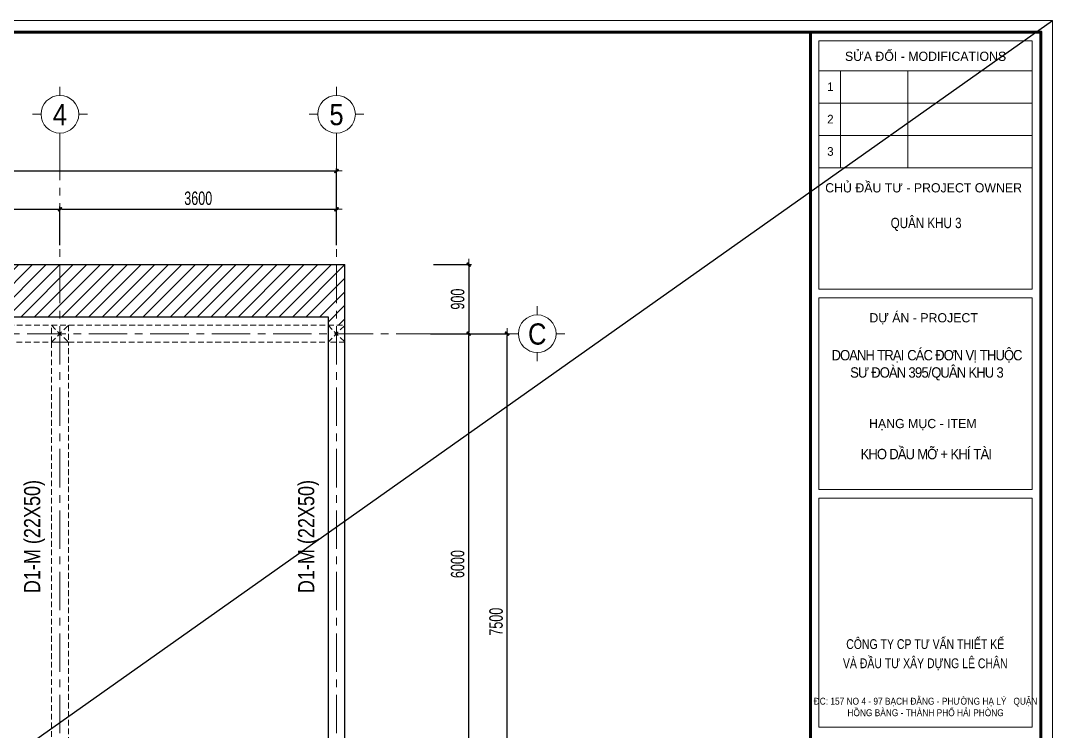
# Model space of a CAD drawing. Header units: millimetres. Extents: x -295047 to 263296, y -724756 to -308748.
# Drawn here: x -33632 to -20204, y -353859 to -344605 of the extents above; entities that cross this region are included whole.
import ezdxf
from ezdxf.enums import TextEntityAlignment as Align

# ---------------------------------------------------------------- set-up
doc = ezdxf.new("R2010")
doc.units = ezdxf.units.MM
doc.header["$MEASUREMENT"] = 0
doc.header["$PDMODE"] = 32
for name, pattern in [('CENTERX2', [4, 2.5, -0.5, 0.5, -0.5]), ('DASHDOT', [1, 0.5, -0.25, 0, -0.25]), ('HIDDEN', [0.375, 0.25, -0.125])]:
    doc.linetypes.add(name, pattern=pattern)
doc.layers.get('Defpoints').update_dxf_attribs({"color": 1})
for name, color, linetype, lineweight in [('08. Net Text', 3, 'Continuous', 13), ('Khungten_LCDI', 7, 'Continuous', 5), ('LC Dim', 8, 'Continuous', 18), ('LC Hatch', 252, 'Continuous', 9), ('LC ISO', 153, 'Continuous', 13), ('LC MANH DUT', 35, 'HIDDEN', 5), ('LC Net manh', 219, 'Continuous', 5), ('LC Net thay', 7, 'Continuous', 25), ('LC Net truc', 79, 'DASHDOT', 13), ('LC Text1', 3, 'Continuous', 20), ('LC Text2', 7, 'Continuous', 25)]:
    doc.layers.add(name, color=color, linetype=linetype, lineweight=lineweight)
doc.layers.add('KCS_Plotter', color=11, linetype='Continuous', plot=False)
doc.styles.add('HOATBIF', font='hoatbif.shx', dxfattribs={"width": 0.7})
doc.styles.add('Khungten', font='VHAVAN.TTF', dxfattribs={"width": 0.9, "height": 5000})
doc.styles.add('LC 1', font='VHAVANB.TTF')
doc.styles.add('T2', font='VHARIAL.TTF', dxfattribs={"width": 0.8})
doc.styles.add('Text Khung Ten', font='VHAVAN.TTF')
doc.styles.add('Title', font='VHBLACK.TTF', dxfattribs={"width": 0.8})
doc.dimstyles.new('1-70', dxfattribs={"dimscale": 70, "dimtxt": 2.5, "dimasz": 0.35, "dimexe": 0.5, "dimexo": 0, "dimgap": 0.8, "dimtad": 1, "dimdec": 0, "dimzin": 0, "dimdsep": 46, "dimtxsty": 'HOATBIF', "dimblk1": 'DOT', "dimblk2": 'DOT', "dimsah": 1, "dimcen": -1, "dimdle": 1, "dimclrd": 256, "dimclre": 256, "dimclrt": 4, "dimadec": 3, "dimazin": 2, "dimtfac": 0.333333, "dimtdec": 0, "dimtix": 1, "dimtmove": 2, "dimatfit": 3, "dimldrblk": 'DOT', "dimfxl": 1, "dimtvp": 0.833333, "dimtolj": 1, "dimtzin": 0, "dimarcsym": 0})

# ---------------------------------------------------------------- blocks, each defined once
blk = doc.blocks.new('DOT')
at = {"layer": 'LC Dim'}
blk.add_line((-3, 0), (3, 0), dxfattribs=at)
at = {"layer": 'LC Dim', "color": 4}
blk.add_line((-1, -1), (1, 1), dxfattribs=at)
blk.add_lwpolyline([(0.5, 1), (-1, -0.5), (-0.5, -1), (1, 0.5)], close=True, dxfattribs=at)
blk = doc.blocks.new('*D376')
at = {"layer": 'Defpoints', "color": 0, "linetype": 'HIDDEN', "transparency": 16777216}
for p in [(-28261, -348681), (-27301, -348681), (-28261, -356181)]:
    blk.add_point(p, dxfattribs=at)
at = {"layer": 'LC Dim', "linetype": 'HIDDEN', "lineweight": -2, "transparency": 16777216}
for p, q in [((-28261, -348681), (-27266, -348681)), ((-27301, -356157), (-27301, -348706)), ((-28261, -356181), (-27266, -356181))]:
    blk.add_line(p, q, dxfattribs=at)
at = {"layer": 'LC Dim', "linetype": 'HIDDEN', "lineweight": -2, "transparency": 16777216, "xscale": 24.5, "yscale": 24.5, "zscale": 24.5}
for p, rotation in [((-27301, -348681), 90), ((-27301, -356181), 270)]:
    blk.add_blockref('DOT', p, dxfattribs=dict(at, rotation=rotation))
at = {"layer": 'LC Dim', "color": 4, "linetype": 'HIDDEN', "transparency": 16777216, "insert": (-27444, -352431), "char_height": 175, "attachment_point": 5, "rotation": 90, "style": 'HOATBIF'}
blk.add_mtext('\\A1;7500', dxfattribs=at)
blk = doc.blocks.new('_Dot')
at = {"color": 0, "linetype": 'ByBlock', "lineweight": -2}
blk.add_line((-0.5, 0), (-1, 0), dxfattribs=at)
at = {"color": 0, "linetype": 'ByBlock', "const_width": 0.5}
blk.add_lwpolyline([(-0.25, 0, 1), (0.25, 0, 1)], format="xyb", close=True, dxfattribs=at)
blk = doc.blocks.new('*D373')
at = {"layer": 'Defpoints', "color": 0, "linetype": 'HIDDEN', "transparency": 16777216}
for p in [(-28261, -348681), (-27801, -348681), (-28261, -354681)]:
    blk.add_point(p, dxfattribs=at)
at = {"layer": 'LC Dim', "linetype": 'HIDDEN', "lineweight": -2, "transparency": 16777216}
for p, q in [((-28261, -348681), (-27766, -348681)), ((-27801, -354657), (-27801, -348706)), ((-28261, -354681), (-27766, -354681))]:
    blk.add_line(p, q, dxfattribs=at)
at = {"layer": 'LC Dim', "linetype": 'HIDDEN', "lineweight": -2, "transparency": 16777216, "xscale": 24.5, "yscale": 24.5, "zscale": 24.5}
for p, rotation in [((-27801, -348681), 90), ((-27801, -354681), 270)]:
    blk.add_blockref('DOT', p, dxfattribs=dict(at, rotation=rotation))
at = {"layer": 'LC Dim', "color": 4, "linetype": 'HIDDEN', "transparency": 16777216, "insert": (-27944, -351681), "char_height": 175, "attachment_point": 5, "rotation": 90, "style": 'HOATBIF'}
blk.add_mtext('\\A1;6000', dxfattribs=at)
blk = doc.blocks.new('*D314')
at = {"layer": 'Defpoints', "color": 0, "linetype": 'HIDDEN', "transparency": 16777216}
for p in [(-28261, -347781), (-28297, -348681), (-27801, -348681)]:
    blk.add_point(p, dxfattribs=at)
at = {"layer": 'LC Dim', "linetype": 'HIDDEN', "lineweight": -2, "transparency": 16777216}
for p, q in [((-28261, -347781), (-27766, -347781)), ((-27801, -347806), (-27801, -348657)), ((-28297, -348681), (-27766, -348681))]:
    blk.add_line(p, q, dxfattribs=at)
at = {"layer": 'LC Dim', "linetype": 'HIDDEN', "lineweight": -2, "transparency": 16777216, "xscale": 24.5, "yscale": 24.5, "zscale": 24.5}
for p, rotation in [((-27801, -347781), 90), ((-27801, -348681), 270)]:
    blk.add_blockref('DOT', p, dxfattribs=dict(at, rotation=rotation))
at = {"layer": 'LC Dim', "color": 4, "linetype": 'HIDDEN', "transparency": 16777216, "insert": (-27944, -348231), "char_height": 175, "attachment_point": 5, "rotation": 90, "style": 'HOATBIF'}
blk.add_mtext('\\A1;900', dxfattribs=at)
blk = doc.blocks.new('*D315')
at = {"layer": 'Defpoints', "color": 0, "linetype": 'HIDDEN', "transparency": 16777216}
for p in [(-29521, -346562), (-43921, -347528), (-29521, -347528)]:
    blk.add_point(p, dxfattribs=at)
at = {"layer": 'LC Dim', "linetype": 'HIDDEN', "lineweight": -2, "transparency": 16777216}
for p, q in [((-43921, -347528), (-43921, -346527)), ((-43897, -346562), (-29546, -346562)), ((-29521, -347528), (-29521, -346527))]:
    blk.add_line(p, q, dxfattribs=at)
at = {"layer": 'LC Dim', "linetype": 'HIDDEN', "lineweight": -2, "transparency": 16777216, "xscale": 24.5, "yscale": 24.5, "zscale": 24.5, "rotation": 180}
blk.add_blockref('DOT', (-43921, -346562), dxfattribs=at)
at = {"layer": 'LC Dim', "linetype": 'HIDDEN', "lineweight": -2, "transparency": 16777216, "xscale": 24.5, "yscale": 24.5, "zscale": 24.5}
blk.add_blockref('DOT', (-29521, -346562), dxfattribs=at)
at = {"layer": 'LC Dim', "color": 4, "linetype": 'HIDDEN', "transparency": 16777216, "insert": (-36721, -346419), "char_height": 175, "attachment_point": 5, "style": 'HOATBIF'}
blk.add_mtext('\\A1;14400', dxfattribs=at)
blk = doc.blocks.new('*D466')
at = {"layer": 'Defpoints', "color": 0, "linetype": 'HIDDEN', "transparency": 16777216}
for p in [(-33121, -347062), (-36721, -347528), (-33121, -347528)]:
    blk.add_point(p, dxfattribs=at)
at = {"layer": 'LC Dim', "linetype": 'HIDDEN', "lineweight": -2, "transparency": 16777216}
for p, q in [((-36721, -347528), (-36721, -347027)), ((-36697, -347062), (-33146, -347062)), ((-33121, -347528), (-33121, -347027))]:
    blk.add_line(p, q, dxfattribs=at)
at = {"layer": 'LC Dim', "linetype": 'HIDDEN', "lineweight": -2, "transparency": 16777216, "xscale": 24.5, "yscale": 24.5, "zscale": 24.5, "rotation": 180}
blk.add_blockref('DOT', (-36721, -347062), dxfattribs=at)
at = {"layer": 'LC Dim', "linetype": 'HIDDEN', "lineweight": -2, "transparency": 16777216, "xscale": 24.5, "yscale": 24.5, "zscale": 24.5}
blk.add_blockref('DOT', (-33121, -347062), dxfattribs=at)
at = {"layer": 'LC Dim', "color": 4, "linetype": 'HIDDEN', "transparency": 16777216, "insert": (-34921, -346919), "char_height": 175, "attachment_point": 5, "style": 'HOATBIF'}
blk.add_mtext('\\A1;3600', dxfattribs=at)
blk = doc.blocks.new('*D468')
at = {"layer": 'Defpoints', "color": 0, "linetype": 'HIDDEN', "transparency": 16777216}
for p in [(-29521, -347062), (-33121, -347528), (-29521, -347528)]:
    blk.add_point(p, dxfattribs=at)
at = {"layer": 'LC Dim', "linetype": 'HIDDEN', "lineweight": -2, "transparency": 16777216}
for p, q in [((-33121, -347528), (-33121, -347027)), ((-33097, -347062), (-29546, -347062)), ((-29521, -347528), (-29521, -347027))]:
    blk.add_line(p, q, dxfattribs=at)
at = {"layer": 'LC Dim', "linetype": 'HIDDEN', "lineweight": -2, "transparency": 16777216, "xscale": 24.5, "yscale": 24.5, "zscale": 24.5, "rotation": 180}
blk.add_blockref('DOT', (-33121, -347062), dxfattribs=at)
at = {"layer": 'LC Dim', "linetype": 'HIDDEN', "lineweight": -2, "transparency": 16777216, "xscale": 24.5, "yscale": 24.5, "zscale": 24.5}
blk.add_blockref('DOT', (-29521, -347062), dxfattribs=at)
at = {"layer": 'LC Dim', "color": 4, "linetype": 'HIDDEN', "transparency": 16777216, "insert": (-31321, -346919), "char_height": 175, "attachment_point": 5, "style": 'HOATBIF'}
blk.add_mtext('\\A1;3600', dxfattribs=at)
blk = doc.blocks.new('TTRUC')
at = {"layer": 'LC ISO'}
for p, q in [((0, 6.95), (0, 10.13)), ((-6.95, 0), (-10.13, 0)), ((6.95, 0), (10.13, 0)), ((0, -6.95), (0, -10.13))]:
    blk.add_line(p, q, dxfattribs=at)
at = {"layer": 'LC Net manh'}
blk.add_circle((0, 0), 6.95, dxfattribs=at)
blk = doc.blocks.new('lcdi KC')
at = {"layer": 'Defpoints', "lineweight": 0}
blk.add_lwpolyline([(-1200, -14850), (-1200, 14850), (40800, 14850), (40800, -14850)], close=True, dxfattribs=at)
at = {"layer": 'Khungten_LCDI', "color": 5, "lineweight": 60}
blk.add_line((36600, 14650), (36600, -14650), dxfattribs=at)
at = {"layer": 'Khungten_LCDI', "color": 5, "lineweight": 25}
blk.add_line((40600, -14650), (40600, 14650), dxfattribs=at)
at = {"layer": 'Khungten_LCDI', "color": 9, "lineweight": 15}
for p, q in [((36750, 13981), (40450, 13981)), ((37123, 13981), (37123, 12297)), ((38293, 13981), (38293, 12297)), ((36750, 13420), (40450, 13420)), ((36750, 12858), (40450, 12858)), ((36750, 12297), (40450, 12297))]:
    blk.add_line(p, q, dxfattribs=at)
at = {"layer": 'Khungten_LCDI', "color": 5, "lineweight": 60}
blk.add_lwpolyline([(0, -14650), (0, 14650), (40600, 14650), (40600, -14650)], close=True, dxfattribs=at)
at = {"layer": 'Khungten_LCDI', "color": 9, "lineweight": 15}
for points in [[(36750, 10190), (40450, 10190), (40450, 14500), (36750, 14500)], [(36750, 6712), (40450, 6712), (40450, 10040), (36750, 10040)], [(36750, 2587), (40450, 2587), (40450, 6562), (36750, 6562)]]:
    blk.add_lwpolyline(points, close=True, dxfattribs=at)
at = {"color": 7, "style": 'Khungten'}
for s, p in [('söa ®æi - modifications', (38600, 14151)), ('chñ ®Çu t\xad - project owner', (38566, 11868)), ('dù ¸n - project', (38566, 9612)), ('h¹ng môc - item', (38552, 7776))]:
    blk.add_text(s, height=160, dxfattribs=at).set_placement(p, align=Align.CENTER)
at = {"color": 7, "style": 'Title', "width": 0.8}
for s, p in [('c«ng ty cp t\xad vÊn thiÕt kÕ', (38594, 3942)), ('vµ ®Çu t\xad x©y dùng lª ch©n', (38594, 3609))]:
    blk.add_text(s, height=170, dxfattribs=at).set_placement(p, align=Align.CENTER)
at = {"color": 4, "char_height": 180, "attachment_point": 5, "style": 'Khungten'}
for s, insert, width in [('{\\f.VnArialH|b0|i0|c0|p34;\\W0.8;qu©n khu 3}', (38609, 11313), 2315.24), ('{\\f.VnArialH|b0|i0|c0|p34;\\W0.9;\\T0.9;doanh tr¹i c¸c ®¬n vÞ thuéc s\xad ®oµn 395/qu©n khu 3}', (38617, 8868), 3461.97), ('{\\f.VnArialH|b0|i0|c0|p34;\\T0.9;kho dÇu mì + khÝ tµi}', (38609, 7325), 3712.56)]:
    blk.add_mtext(s, dxfattribs=dict(at, insert=insert, width=width))
at = {"color": 7, "insert": (38600, 3096), "char_height": 120, "attachment_point": 2, "style": 'Khungten'}
blk.add_mtext_dynamic_manual_height_columns('®c: 157 no 4 - 97 b¹ch ®»ng - ph\xadêng h¹ lý   quËn hång bµng - thµnh phè h¶i phßng ', width=3886.57, gutter_width=25, heights=[0], dxfattribs=at)
at = {"color": 7, "style": 'Khungten', "width": 0.8}
for tag, p in [('REVISION', (39499, -10746)), ('NGAYHT', (39546, -11609))]:
    blk.add_attdef(tag, text='', height=200, dxfattribs=at).set_placement(p, align=Align.CENTER)
at = {"layer": '08. Net Text', "color": 7, "style": 'Text Khung Ten'}
blk.add_text('1', height=150, dxfattribs=at).set_placement((36892, 13627))
at = {"layer": '08. Net Text', "color": 7, "ltscale": 2, "style": 'Text Khung Ten'}
for s, p in [('2', (36892, 13065)), ('3', (36892, 12504))]:
    blk.add_text(s, height=150, dxfattribs=at).set_placement(p)
at = {"layer": 'LC Text1', "style": 'Title', "width": 1.485915}
for tag, p, p2 in [('TENBANVE1', (36913, -8886), (40339, -8886)), ('TENBANVE2', (36913, -9562), (40339, -9562))]:
    blk.add_attdef(tag, text='', height=250, dxfattribs=at).set_placement(p, p2, align=Align.FIT)
at = {"layer": 'LC Text1', "style": 'Title', "width": 0.7}
blk.add_attdef('SOBANVE', text='', height=250, dxfattribs=at).set_placement((39562, -13896), align=Align.CENTER)

msp = doc.modelspace()

# ---------------------------------------------------------------- hatches: boundary and pattern name
at = {"layer": 'LC Hatch', "ltscale": 2}
h = msp.add_hatch(dxfattribs=at)
h.set_pattern_fill('ANSI31', color=256, scale=1000)
h.set_pattern_definition([(45, (19987, 193), (-88.388348, 88.388348), [])])
h.paths.add_polyline_path([(-29411.2, -347781.4), (-44031.2, -347781.4), (-44031.2, -348571.4), (-43811.2, -348571.4), (-43811.2, -348461.4), (-29631.2, -348461.4), (-29631.2, -348791.4), (-29631.2, -348571.4), (-29411.2, -348571.4)])

# ---------------------------------------------------------------- linework, layer by layer
at = {"layer": 'KCS_Plotter', "ltscale": 2}
msp.add_line((-51704.2, -366880.3), (-20204.2, -344605.3), dxfattribs=at)
at = {"layer": 'LC MANH DUT', "ltscale": 300}
for p, q in [((-44031.2, -348571.4), (-29411.2, -348571.4)), ((-33231.2, -348791.4), (-33011.2, -348571.4)), ((-33231.2, -348571.4), (-33011.2, -348791.4)), ((-29631.2, -348791.4), (-29411.2, -348571.4)), ((-29631.2, -348571.4), (-29411.2, -348791.4)), ((-29411.2, -356291.4), (-29411.2, -348571.4)), ((-36611.2, -348791.4), (-29631.2, -348791.4)), ((-33231.2, -348791.4), (-33231.2, -354571.4)), ((-33011.2, -354571.4), (-33011.2, -348791.4)), ((-29411.2, -348791.4), (-29631.2, -348791.4))]:
    msp.add_line(p, q, dxfattribs=at)
for points in [[(-33231.2, -348571.4), (-33011.2, -348571.4), (-33011.2, -348791.4), (-33231.2, -348791.4)], [(-29631.2, -348571.4), (-29411.2, -348571.4), (-29411.2, -348791.4), (-29631.2, -348791.4)]]:
    msp.add_lwpolyline(points, close=True, dxfattribs=at)
at = {"layer": 'LC Net thay'}
for p, q in [((-44031.2, -347781.4), (-29411.2, -347781.4)), ((-29411.2, -357081.4), (-29411.2, -347781.4)), ((-43811.2, -348461.4), (-29631.2, -348461.4)), ((-29631.2, -348461.4), (-29631.2, -354791.4))]:
    msp.add_line(p, q, dxfattribs=at)
at = {"layer": 'LC Net truc', "linetype": 'CENTERX2', "ltscale": 200}
for p, q in [((-33121.2, -346182.3), (-33121.2, -358909.5)), ((-29521.2, -346182.3), (-29521.2, -358909.5)), ((-45545.4, -348681.4), (-27950.7, -348681.4))]:
    msp.add_line(p, q, dxfattribs=at)

# ---------------------------------------------------------------- block references
at = {"layer": 'LC ISO', "xscale": 35.27454594575228, "yscale": 35.27454594575228, "zscale": 35.27454594575228}
for p in [(-33121.2, -345824.9), (-29521.2, -345824.9), (-26908.4, -348681.4)]:
    msp.add_blockref('TTRUC', p, dxfattribs=at)
at = {"layer": 'LC Net thay', "xscale": 0.7500000000000003, "yscale": 0.7500000000000003, "zscale": 0.7500000000000003}
msp.add_blockref('lcdi KC', (-50804.2, -355742.8), dxfattribs=at)

# ---------------------------------------------------------------- texts
at = {"layer": 'LC Text1', "ltscale": 0.2, "style": 'LC 1', "width": 0.9}
for s, p in [('4', (-33121.2, -346049.6)), ('5', (-29521.2, -346049.6)), ('C', (-26908.4, -348906.1))]:
    msp.add_text(s, height=276.2, dxfattribs=at).set_placement(p, align=Align.BOTTOM_CENTER)
at = {"layer": 'LC Text2', "style": 'T2', "width": 0.8}
for p in [(-33378, -352059.2), (-29810.5, -352059.2)]:
    msp.add_text('D1-m (22x50)', height=210, rotation=90, dxfattribs=at).set_placement(p)

# ---------------------------------------------------------------- dimensions: what is measured, and where the dimension line sits
at = {"layer": 'LC Dim', "linetype": 'HIDDEN'}
for base, p1, p2, picture, middle in [((-29521.2, -346562.4), (-43921.2, -347528.3), (-29521.2, -347528.3), '*D315', (-36721.2, -346418.9)), ((-33121.2, -347062.4), (-36721.2, -347528.3), (-33121.2, -347528.3), '*D466', (-34921.2, -346918.9)), ((-29521.2, -347062.4), (-33121.2, -347528.3), (-29521.2, -347528.3), '*D468', (-31321.2, -346918.9))]:
    dim = msp.add_linear_dim(base=base, p1=p1, p2=p2, dimstyle='1-70', dxfattribs=at)
    dim.commit()
    dim.dimension.update_dxf_attribs({"geometry": picture, "text_midpoint": middle})
for base, p1, p2, picture, middle in [((-27800.8, -348681.4), (-28260.5, -347781.4), (-28296.7, -348681.4), '*D314', (-27944.3, -348231.4)), ((-27300.8, -348681.4), (-28260.5, -356181.4), (-28260.5, -348681.4), '*D376', (-27444.3, -352431.4)), ((-27800.8, -348681.4), (-28260.5, -354681.4), (-28260.5, -348681.4), '*D373', (-27944.3, -351681.4))]:
    dim = msp.add_linear_dim(base=base, p1=p1, p2=p2, angle=90, dimstyle='1-70', dxfattribs=at)
    dim.commit()
    dim.dimension.update_dxf_attribs({"geometry": picture, "text_midpoint": middle})

doc.saveas('drawing.dxf')
